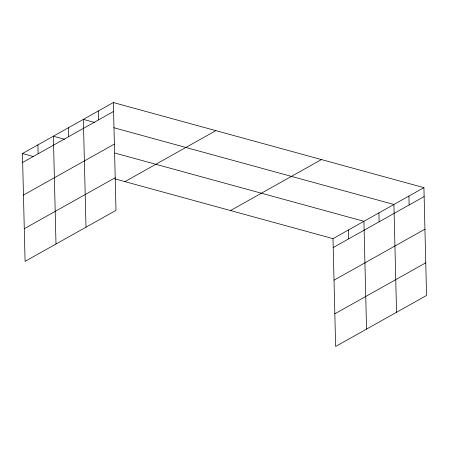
<?xml version="1.0" encoding="UTF-8"?>
<svg xmlns="http://www.w3.org/2000/svg" width="449" height="449" viewBox="0 0 449 449"><rect width="100%" height="100%" fill="white"/><g stroke="black" fill="none" stroke-linecap="round" stroke-linejoin="round"><path stroke-width="0.67" d="M113.367 102.546L116.005 210.362L25.082 261.352L22.45 153.541L113.367 102.546L423.918 187.648L426.55 295.459L335.633 346.454L332.995 238.638L423.918 187.648M22.669 162.448L113.586 111.453M23.466 195.085L114.383 144.095M24.285 228.715L115.202 177.725M124.929 181.621L215.846 130.631M230.517 210.553L321.433 159.563M333.214 247.545L424.131 196.555M334.011 280.182L424.928 229.192M334.836 313.812L425.753 262.822M94.604 122.454L83.362 119.372L86 227.188M113.777 127.707L393.913 204.475L396.546 312.291M64.6 139.28L53.364 136.204L55.996 244.015M114.849 153.053L363.909 221.301L366.547 329.117M22.45 153.541L33.692 156.617M115.011 178.904L332.995 238.638M408.916 196.061L409.129 204.969M378.911 212.888L379.13 221.795M348.452 229.967L348.671 238.874M98.365 110.959L98.584 119.866M68.366 127.791L68.579 136.692M37.907 144.87L38.126 153.777"/></g></svg>
